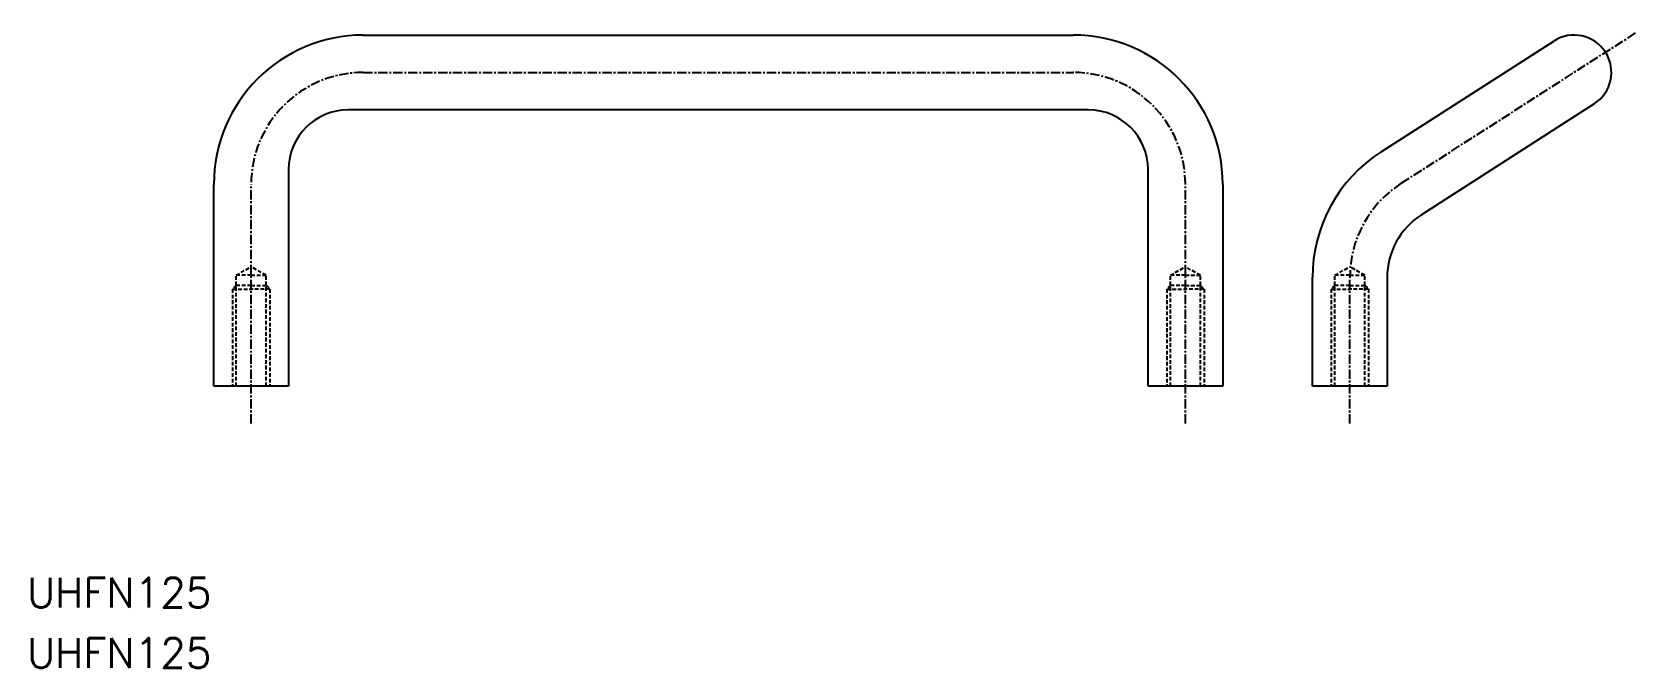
# Model space of a CAD drawing. Extents: x -29 to 185, y -38 to 47.
import ezdxf

# ---------------------------------------------------------------- set-up
doc = ezdxf.new("R2010")
doc.units = 0
doc.linetypes.add('CENTER', pattern=[2, 1.25, -0.25, 0.25, -0.25])
doc.linetypes.add('DASHED', pattern=[0.75, 0.5, -0.25])
doc.layers.get('0').update_dxf_attribs({"linetype": 'CONTINUOUS'})
doc.layers.add('CENTER', color=1, linetype='CENTER')
doc.styles.get("Standard").update_dxf_attribs({"font": 'txt.shx', "bigfont": 'bigfont.shx'})

msp = doc.modelspace()

# ---------------------------------------------------------------- linework, layer by layer
at = {"color": 7, "linetype": 'CONTINUOUS'}
for p, q in [((15, 47), (110, 47)), ((151.19, 31.37), (174.3, 46.21)), ((112, 37), (13, 37)), ((179.7, 37.79), (156.6, 22.95)), ((5, 29), (5, 0)), ((120, 0), (120, 29)), ((-5, 0), (-5, 27)), ((130, 27), (130, 0)), ((142, 0), (142, 14.54)), ((152, 14.54), (152, 0)), ((5, 0), (-5, 0)), ((130, 0), (120, 0)), ((152, 0), (142, 0))]:
    msp.add_line(p, q, dxfattribs=at)
at = {"color": 3, "linetype": 'DASHED'}
for p, q in [((-2, 14.85), (0, 16)), ((2, 14.85), (0, 16)), ((123, 14.85), (125, 16)), ((127, 14.85), (125, 16)), ((145, 14.85), (147, 16)), ((149, 14.85), (147, 16)), ((-2, 13.5), (-2.5, 13)), ((-2.5, 13), (0, 13)), ((-2.5, 13), (-2.5, 0)), ((0, 14.85), (-2, 14.85)), ((-2, 0), (-2, 14.85)), ((0, 13.5), (-2, 13.5)), ((0, 14.85), (2, 14.85)), ((0, 13.5), (2, 13.5)), ((2.5, 13), (0, 13)), ((2, 0), (2, 14.85)), ((2, 13.5), (2.5, 13)), ((2.5, 13), (2.5, 0)), ((123, 13.5), (122.5, 13)), ((122.5, 13), (122.5, 0)), ((122.5, 13), (125, 13)), ((123, 0), (123, 14.85)), ((125, 14.85), (123, 14.85)), ((125, 13.5), (123, 13.5)), ((125, 14.85), (127, 14.85)), ((125, 13.5), (127, 13.5)), ((127.5, 13), (125, 13)), ((127, 0), (127, 14.85)), ((127, 13.5), (127.5, 13)), ((127.5, 13), (127.5, 0)), ((145, 13.5), (144.5, 13)), ((144.5, 13), (144.5, 0)), ((144.5, 13), (147, 13)), ((145, 0), (145, 14.85)), ((147, 14.85), (145, 14.85)), ((147, 13.5), (145, 13.5)), ((147, 14.85), (149, 14.85)), ((147, 13.5), (149, 13.5)), ((149.5, 13), (147, 13)), ((149, 0), (149, 14.85)), ((149, 13.5), (149.5, 13)), ((149.5, 13), (149.5, 0))]:
    msp.add_line(p, q, dxfattribs=at)
at = {"color": 7, "linetype": 'CONTINUOUS'}
for centre, radius, start, end in [((15, 27), 20, 90, 180), ((110, 27), 20, 0, 90), ((177, 42), 5, 302.7126, 122.7126), ((13, 29), 8, 90, 180), ((112, 29), 8, 0, 90), ((162, 14.54), 20, 122.7126, 180), ((162, 14.54), 10, 122.7126, 180)]:
    msp.add_arc(centre, radius, start, end, dxfattribs=at)
at = {"layer": 'CENTER', "color": 1, "linetype": 'CENTER'}
for p, q in [((153.89, 27.16), (185.41, 47.4)), ((15, 42), (110, 42)), ((0, -5), (0, 27)), ((125, -5), (125, 27)), ((147, -5), (147, 14.54))]:
    msp.add_line(p, q, dxfattribs=at)
for centre, start, end in [((15, 27), 90, 180), ((110, 27), 0, 90), ((162, 14.54), 122.7126, 180)]:
    msp.add_arc(centre, 15, start, end, dxfattribs=at)

# ---------------------------------------------------------------- texts
at = {"color": 7, "linetype": 'CONTINUOUS'}
for p in [(-30, -29.64), (-30, -37.71)]:
    msp.add_text('UHFN125', height=4, dxfattribs=at).set_placement(p)

doc.saveas('drawing.dxf')
